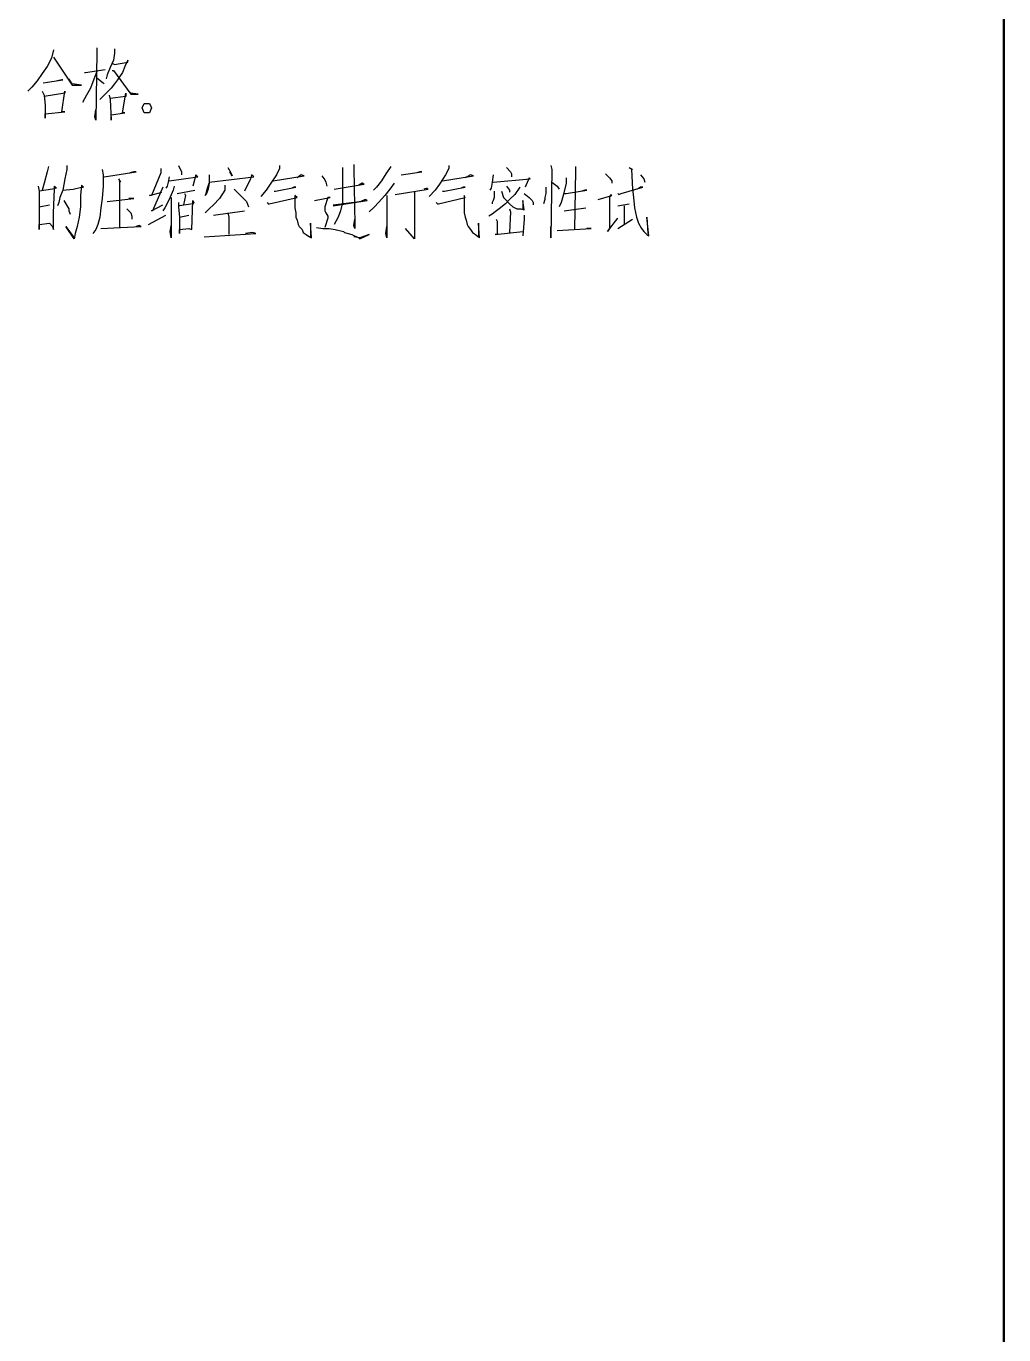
# Model space of a CAD drawing. Header units: millimetres. Extents: x -892 to 4698, y -3687 to 4524.
# Drawn here: x 4081 to 4698, y 2823 to 3650 of the extents above; entities that cross this region are included whole.
import ezdxf

# ---------------------------------------------------------------- set-up
doc = ezdxf.new("R2010")
doc.units = ezdxf.units.MM
doc.layers.add('1', color=7, linetype='Continuous')

msp = doc.modelspace()

# ---------------------------------------------------------------- linework, layer by layer
at = {"layer": '1', "color": 0, "lineweight": 50}
msp.add_lwpolyline([(-891.61, -3685.08), (-891.61, 4523.75), (4698.03, 4523.75), (4698.03, -3685.08), (-891.61, -3685.08)], dxfattribs=at)
at = {"layer": '1', "color": 0, "lineweight": 25}
for points in [[(4125.19, 3636.13), (4125.19, 3633.53), (4124.54, 3590.52), (4123.88, 3592.47), (4124.54, 3597.03)], [(4097.82, 3634.83), (4096.51, 3629.62), (4093.91, 3624.4), (4090.65, 3619.84), (4087.39, 3615.28), (4084.13, 3611.37), (4081.52, 3608.76)], [(4097.82, 3630.27), (4109.55, 3612.67), (4115.41, 3612.67), (4109.55, 3613.32), (4107.59, 3616.58)], [(4134.96, 3626.36), (4136.27, 3625.71), (4144.74, 3627.01), (4144.74, 3628.31), (4142.78, 3624.4), (4141.48, 3620.49), (4139.53, 3617.89), (4138.22, 3615.93), (4136.27, 3613.32), (4134.31, 3610.72), (4132.36, 3608.76), (4129.75, 3606.16), (4127.14, 3603.55)], [(4136.27, 3635.48), (4136.27, 3632.88), (4135.62, 3628.31), (4133.66, 3623.75), (4131.71, 3619.19), (4131.05, 3616.58)], [(4125.19, 3621.15), (4122.58, 3614.63), (4121.28, 3610.72), (4118.67, 3606.16), (4116.06, 3601.59)], [(4117.37, 3620.49), (4118.02, 3620.49), (4130.4, 3622.45)], [(4134.96, 3621.8), (4135.62, 3621.8), (4146.69, 3606.81), (4151.26, 3606.81), (4146.69, 3607.46), (4145.39, 3608.76)], [(4091.3, 3613.98), (4103.68, 3615.93), (4103.03, 3615.93), (4100.42, 3615.28)], [(4125.19, 3617.24), (4129.1, 3613.98), (4129.75, 3613.32)], [(4090.65, 3608.76), (4091.95, 3606.16), (4092.6, 3599.64), (4092.6, 3591.82), (4092.6, 3594.43), (4104.99, 3595.73), (4103.03, 3595.73), (4104.99, 3608.76), (4104.99, 3607.46), (4091.95, 3605.5)], [(4133.01, 3606.16), (4133.66, 3603.55), (4134.31, 3590.52), (4134.31, 3593.77), (4142.78, 3595.08), (4141.48, 3595.08), (4143.44, 3607.46), (4143.44, 3605.5), (4133.66, 3604.2)], [(4158.43, 3600.94), (4159.73, 3598.34), (4158.43, 3595.08), (4155.17, 3595.08), (4153.86, 3598.34), (4155.17, 3600.94), (4158.43, 3600.94)], [(4106.29, 3561.84), (4106.29, 3559.23), (4104.99, 3553.37), (4103.68, 3546.2), (4101.73, 3541.64), (4101.08, 3538.38), (4100.42, 3536.42)], [(4176.67, 3561.84), (4178.63, 3557.93), (4178.63, 3555.98)], [(4240.54, 3561.84), (4240.54, 3559.89), (4238.58, 3555.98), (4234.67, 3550.11), (4232.07, 3546.2), (4228.81, 3542.29)], [(4287.46, 3562.49), (4287.46, 3559.89), (4288.11, 3524.69), (4288.11, 3522.09), (4287.46, 3524.04), (4288.11, 3527.95)], [(4347.42, 3561.84), (4347.42, 3559.89), (4345.46, 3555.98), (4341.55, 3550.11), (4338.95, 3546.2), (4335.04, 3542.29)], [(4411.94, 3561.84), (4412.59, 3559.23), (4411.94, 3516.22), (4411.94, 3519.48), (4411.94, 3523.39)], [(4094.56, 3561.19), (4093.91, 3557.93), (4091.95, 3550.76), (4090.65, 3546.2)], [(4128.45, 3559.23), (4129.1, 3555.98), (4129.1, 3548.81), (4128.45, 3540.99), (4127.8, 3535.12), (4127.14, 3529.26), (4125.84, 3524.69), (4124.54, 3521.43), (4122.58, 3518.83)], [(4129.75, 3554.67), (4149.95, 3557.93), (4148.65, 3557.93), (4146.04, 3557.28)], [(4138.87, 3553.37), (4140.18, 3551.41), (4139.53, 3552.06), (4139.53, 3522.74)], [(4165.59, 3559.89), (4165.59, 3557.28), (4159.73, 3542.94), (4158.43, 3542.94), (4166.25, 3544.9)], [(4170.81, 3554.67), (4170.16, 3551.41), (4169.5, 3548.81), (4168.85, 3547.5)], [(4170.81, 3552.06), (4189.06, 3554.67), (4187.75, 3555.98), (4185.8, 3548.81)], [(4196.22, 3555.98), (4196.22, 3553.37), (4196.22, 3550.76), (4195.57, 3546.85), (4194.27, 3543.59), (4193.62, 3542.94), (4194.27, 3544.24), (4194.92, 3546.85), (4196.22, 3550.76)], [(4196.22, 3551.41), (4224.25, 3554.67), (4222.94, 3555.98), (4222.29, 3553.37), (4218.38, 3545.55)], [(4207.95, 3560.54), (4209.91, 3557.28), (4210.56, 3555.32), (4209.26, 3557.93)], [(4236.63, 3552.06), (4256.18, 3555.32), (4254.23, 3555.98), (4251.62, 3554.02)], [(4267.26, 3555.32), (4269.21, 3552.72), (4269.87, 3551.41)], [(4280.29, 3560.54), (4280.29, 3546.85), (4280.29, 3546.2), (4280.29, 3538.38), (4278.99, 3533.17), (4277.69, 3529.26), (4275.08, 3524.69)], [(4310.92, 3561.19), (4307.66, 3556.63), (4305.06, 3552.06), (4301.8, 3548.15), (4299.84, 3546.2)], [(4317.44, 3555.98), (4330.47, 3557.93), (4329.17, 3557.93), (4327.22, 3557.28)], [(4343.51, 3552.06), (4363.06, 3555.32), (4361.1, 3555.98), (4357.85, 3554.02)], [(4375.44, 3555.98), (4374.79, 3551.41), (4374.14, 3547.5), (4373.49, 3546.2)], [(4375.44, 3551.41), (4398.9, 3553.37), (4398.25, 3554.02), (4395.64, 3548.15)], [(4383.91, 3560.54), (4386.52, 3557.93), (4387.17, 3556.63), (4387.17, 3554.67)], [(4421.71, 3554.02), (4421.71, 3550.76), (4419.76, 3542.94), (4418.45, 3538.38), (4417.15, 3535.77)], [(4427.58, 3561.19), (4427.58, 3558.58), (4426.93, 3521.43)], [(4446.48, 3556.63), (4449.08, 3554.02), (4450.39, 3552.06), (4450.39, 3550.76)], [(4461.47, 3560.54), (4463.42, 3559.23), (4462.77, 3559.23), (4463.42, 3546.85), (4464.07, 3541.64), (4464.72, 3535.12), (4466.03, 3529.26), (4467.33, 3525.35), (4469.29, 3522.09), (4470.59, 3520.13), (4472.55, 3518.18), (4473.85, 3517.52), (4472.55, 3529.26), (4473.2, 3518.83)], [(4468.64, 3555.98), (4470.59, 3553.37), (4471.24, 3551.41)], [(4088.04, 3548.81), (4088.69, 3545.55), (4088.69, 3536.42), (4088.69, 3528.6), (4088.69, 3521.43), (4088.69, 3524.69), (4095.21, 3525.35), (4097.17, 3523.39), (4097.82, 3521.43), (4097.82, 3531.86), (4098.47, 3546.85), (4098.47, 3548.81), (4099.77, 3547.5), (4097.17, 3546.85), (4088.69, 3545.55)], [(4103.68, 3546.2), (4110.2, 3546.85), (4115.41, 3548.15), (4116.72, 3548.15), (4115.41, 3549.46), (4114.76, 3542.94), (4114.76, 3535.77), (4114.11, 3529.26), (4112.81, 3523.39), (4111.5, 3518.83), (4110.85, 3515.57), (4105.64, 3523.39), (4110.85, 3516.22)], [(4166.9, 3548.15), (4160.38, 3533.17), (4159.73, 3533.17), (4166.9, 3537.08)], [(4174.07, 3548.81), (4173.41, 3546.2), (4170.81, 3540.33), (4168.2, 3535.12), (4166.9, 3533.17)], [(4176.02, 3544.24), (4187.1, 3546.2)], [(4206, 3549.46), (4206, 3546.2), (4202.74, 3540.99), (4198.83, 3537.08), (4196.22, 3534.47), (4193.62, 3531.86)], [(4211.86, 3546.85), (4219.68, 3539.03), (4220.99, 3535.77)], [(4237.28, 3545.55), (4237.93, 3545.55), (4250.97, 3548.15), (4249.66, 3548.15), (4248.36, 3547.5)], [(4269.87, 3551.41), (4270.52, 3548.81)], [(4275.08, 3546.85), (4293.98, 3550.11), (4292.68, 3550.76), (4290.72, 3549.46)], [(4275.08, 3546.85), (4293.98, 3550.11), (4292.68, 3550.76), (4293.33, 3550.76), (4291.37, 3549.46)], [(4312.88, 3550.76), (4310.27, 3546.85), (4307.01, 3542.94), (4303.1, 3538.38), (4300.5, 3535.77), (4297.24, 3532.51)], [(4313.53, 3543.59), (4334.38, 3546.85), (4333.08, 3546.85), (4333.73, 3547.5), (4331.78, 3546.85)], [(4325.91, 3545.55), (4325.91, 3530.56), (4325.91, 3518.18), (4325.91, 3515.57), (4320.05, 3522.09)], [(4343.51, 3545.55), (4344.16, 3545.55), (4344.81, 3545.55), (4357.85, 3548.15), (4356.54, 3548.15), (4355.24, 3547.5)], [(4392.39, 3548.15), (4389.13, 3543.59), (4385.87, 3540.33), (4383.26, 3537.73), (4379.35, 3534.47), (4376.75, 3532.51), (4374.79, 3531.21), (4372.83, 3529.91)], [(4376.09, 3545.55), (4376.09, 3541.64), (4375.44, 3539.68), (4374.79, 3538.38), (4374.79, 3537.73)], [(4380.66, 3545.55), (4381.96, 3541.64), (4383.26, 3540.33), (4385.87, 3537.73), (4387.82, 3535.77), (4390.43, 3534.47), (4393.04, 3534.47), (4394.99, 3533.82), (4394.34, 3539.68), (4394.34, 3534.47)], [(4383.91, 3548.81), (4385.87, 3546.2), (4385.87, 3544.9)], [(4408.68, 3548.15), (4408.68, 3544.24), (4408.03, 3541.64), (4408.03, 3540.33), (4407.38, 3537.73)], [(4412.59, 3551.41), (4415.85, 3548.81), (4417.15, 3546.85)], [(4420.41, 3544.24), (4421.71, 3544.24), (4434.75, 3546.2), (4433.44, 3546.2), (4431.49, 3545.55)], [(4454.3, 3544.24), (4454.95, 3543.59), (4456.25, 3544.24), (4469.94, 3548.15), (4468.64, 3548.15), (4466.68, 3546.85)], [(4088.69, 3535.77), (4095.21, 3537.08)], [(4104.33, 3539.68), (4107.59, 3534.47), (4107.59, 3533.17), (4108.24, 3531.21)], [(4131.71, 3539.03), (4148.65, 3540.99), (4147.35, 3540.99), (4145.39, 3540.99)], [(4172.11, 3541.64), (4172.11, 3516.22), (4171.46, 3520.13), (4172.11, 3524.04)], [(4176.67, 3538.38), (4176.67, 3535.77), (4177.32, 3529.26), (4177.32, 3518.83), (4177.32, 3521.43), (4183.19, 3522.09), (4185.14, 3521.43), (4185.8, 3539.68), (4186.45, 3538.38), (4185.8, 3537.73), (4177.32, 3536.42)], [(4180.58, 3544.24), (4181.23, 3542.94), (4179.93, 3537.08)], [(4232.72, 3538.38), (4233.37, 3537.73), (4234.02, 3537.73), (4251.62, 3541.64), (4250.31, 3542.94), (4250.31, 3540.99), (4250.31, 3535.12), (4250.97, 3531.86), (4250.97, 3529.26), (4251.62, 3527.3), (4252.27, 3524.69), (4252.92, 3523.39), (4254.88, 3521.43), (4255.53, 3519.48), (4257.48, 3518.18), (4259.44, 3516.87), (4260.74, 3516.22), (4260.09, 3525.35), (4260.09, 3516.87)], [(4262.7, 3539.68), (4272.47, 3541.64), (4271.17, 3541.64), (4269.21, 3535.77), (4269.21, 3534.47), (4269.21, 3533.17), (4269.87, 3531.86), (4271.17, 3529.91), (4271.17, 3528.6), (4269.21, 3522.74)], [(4274.43, 3536.42), (4295.93, 3539.68), (4294.63, 3540.33), (4292.02, 3539.03)], [(4274.43, 3537.08), (4295.93, 3539.68), (4295.28, 3540.33)], [(4308.32, 3542.94), (4308.32, 3516.22), (4307.66, 3518.83), (4308.32, 3523.39)], [(4339.6, 3538.38), (4340.25, 3537.73), (4340.9, 3537.73), (4357.85, 3541.64), (4357.19, 3542.94), (4357.19, 3540.99), (4357.19, 3535.12), (4357.19, 3531.86), (4357.85, 3529.26), (4358.5, 3527.3), (4359.15, 3524.69), (4359.8, 3523.39), (4361.1, 3521.43), (4362.41, 3519.48), (4364.36, 3518.18), (4366.32, 3516.87), (4366.97, 3516.22), (4366.32, 3525.35), (4366.32, 3516.87)], [(4394.99, 3544.24), (4398.25, 3541.64), (4400.21, 3539.68), (4400.86, 3538.38), (4400.86, 3537.08)], [(4441.92, 3540.33), (4450.39, 3542.94), (4449.74, 3543.59), (4449.08, 3541.64), (4449.08, 3522.09), (4447.78, 3520.13), (4454.3, 3528.6)], [(4454.3, 3536.42), (4461.47, 3537.73)], [(4144.09, 3534.47), (4146.69, 3531.86), (4147.35, 3529.91), (4147.35, 3527.95)], [(4157.77, 3524.69), (4168.85, 3530.56)], [(4177.32, 3529.26), (4183.19, 3530.56)], [(4198.83, 3530.56), (4218.38, 3533.17)], [(4207.95, 3531.86), (4208.61, 3529.26), (4208.61, 3518.18)], [(4385.87, 3534.47), (4386.52, 3532.51), (4385.87, 3519.48)], [(4394.99, 3530.56), (4394.99, 3527.95), (4394.34, 3517.52)], [(4420.41, 3533.17), (4434.09, 3535.12)], [(4458.21, 3536.42), (4458.21, 3524.69)], [(4127.8, 3522.09), (4140.18, 3522.74), (4153.21, 3523.39), (4151.91, 3524.04), (4149.95, 3523.39)], [(4264, 3522.74), (4267.91, 3522.09), (4271.82, 3522.09), (4275.73, 3521.43), (4280.94, 3520.13), (4281.6, 3519.48), (4286.16, 3518.18), (4290.72, 3516.22), (4291.37, 3515.57), (4297.24, 3518.18), (4291.37, 3516.22), (4287.46, 3516.87)], [(4377.4, 3527.95), (4378.05, 3526.65), (4378.05, 3518.18), (4376.75, 3518.18), (4394.34, 3520.13)], [(4415.85, 3520.78), (4437.35, 3522.09), (4436.7, 3522.09), (4434.75, 3522.09)], [(4454.3, 3522.09), (4463.42, 3527.95)], [(4192.97, 3516.87), (4225.55, 3518.83), (4223.6, 3519.48), (4219.03, 3518.83)]]:
    msp.add_lwpolyline(points, dxfattribs=at)

doc.saveas('drawing.dxf')
